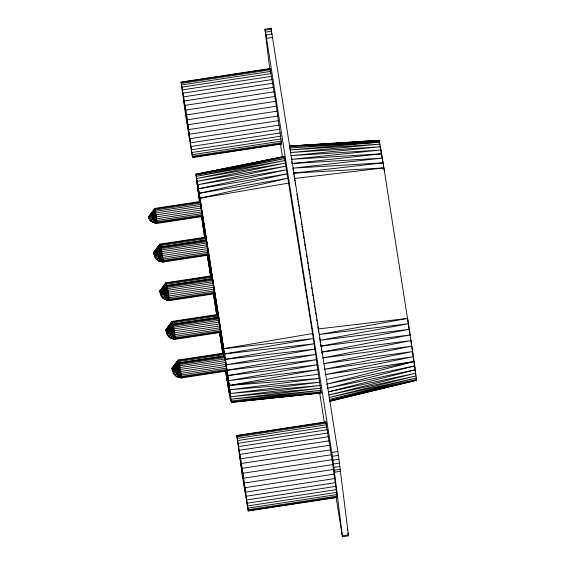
<?xml version="1.0" encoding="UTF-8"?>
<svg xmlns="http://www.w3.org/2000/svg" width="565" height="565" viewBox="0 0 565 565"><rect width="100%" height="100%" fill="white"/><g stroke="black" fill="none" stroke-linecap="round" stroke-linejoin="round"><path stroke-width="0.85" d="M181.061 82.066L186.316 119.801L192.552 157.543L281.617 143.99L276.356 106.248L270.127 68.506L181.061 82.066L185.793 110.041L190.031 140.763L183.583 98.854L185.829 111.715M192.552 157.543L186.542 114.879L275.6 101.319M242.766 478.159L236.756 435.495L325.814 421.935L332.051 459.677L337.305 497.412L248.247 510.972L243.515 482.997L239.278 452.275L245.726 494.184L243.48 481.324M248.247 510.972L242.985 473.237L236.756 435.495M270.127 68.506L270.19 69.792M325.814 421.935L325.885 423.22M229.637 388.861L230.499 396.333L226.946 369.206L231.417 402.365L321.118 393.007L313.377 338.583L284.365 156.583L195.921 174.295L199.516 201.705M199.607 201.571L196.839 180.327M201.267 208.019L155.975 214.912L151.003 221.296L155.41 211.303L154.881 208.414L148.482 217.045C149.104 221.198 153.419 223.119 157.183 223.38L202.468 216.487L200.165 201.521L200.215 202.03M159.083 250.104L160.439 247.025L159.937 244.137L153.511 252.767L154.831 255.811L160.439 247.025L205.724 240.132L205.194 237.244L205.25 237.752M207.355 246.651L162.063 253.544L157.091 259.935L161.498 249.935L160.969 247.046L154.57 255.677C155.191 259.829 159.507 261.757 163.271 262.012L208.556 255.119L206.253 240.153L206.437 241.651M164.493 290.276L166.527 285.657L165.997 282.768L159.598 291.406L160.919 294.443L166.527 285.657L211.811 278.764L211.282 275.875L211.465 277.373M213.443 285.283L168.151 292.183L163.179 298.567L167.586 288.574L167.056 285.678L160.658 294.316C161.279 298.461 165.594 300.389 169.359 300.651L214.644 293.758L212.341 278.785M171.598 326.598L172.615 324.296L172.113 321.407L165.686 330.038L167.007 333.082L172.615 324.296L217.899 317.396L217.37 314.507L217.744 317.396M219.531 323.922L174.239 330.815L169.267 337.199L173.674 327.206L173.144 324.317L166.746 332.947C167.367 337.1 171.682 339.021 175.447 339.283L220.731 332.389L218.429 317.424L218.478 317.933M177.685 365.237L178.702 362.928L178.201 360.039L171.774 368.67L173.095 371.714L178.702 362.928L223.987 356.035L223.486 353.146L178.173 360.039L178.222 360.548M225.619 362.553L180.327 369.446L175.355 375.838L179.762 365.838L179.232 362.949L172.834 371.586C173.455 375.732 177.77 377.66 181.535 377.914L226.819 371.021L225.322 360.654L224.545 356.056L179.232 362.949L179.282 363.457M201.846 211.889L156.562 218.782L156.809 220.491L155.636 222.963L154.16 222.78L156.562 218.782L155.41 211.303L200.695 204.41M207.934 250.528L162.649 257.421L162.897 259.123L161.724 261.595L160.248 261.411L162.649 257.421L161.498 249.935L206.783 243.042M214.022 289.16L168.737 296.053L168.984 297.762L167.812 300.227L166.336 300.05L168.737 296.053L167.586 288.574L212.871 281.674M220.11 327.792L174.825 334.685L175.072 336.394L173.9 338.866L172.424 338.682L174.825 334.685L173.674 327.206L218.959 320.313M226.198 366.431L180.913 373.324L181.16 375.026L179.988 377.498L178.512 377.314L180.913 373.324L179.762 365.838L225.047 358.945M156.562 218.782L152.486 222.215L155.975 214.912M160.093 261.065L158.574 260.846L162.063 253.544M168.151 292.183L164.662 299.485L167.706 299.923M174.239 330.815L170.75 338.117L172.268 338.336M178.356 376.968L176.838 376.749L180.327 369.446M200.462 203.012L155.177 209.912L149.803 220.089L155.41 211.303M154.831 255.811L160.206 245.634L205.49 238.734M206.55 241.651L161.265 248.544L155.891 258.721L161.498 249.935M160.919 294.443L166.294 284.266L211.585 277.373M212.638 280.282L167.353 287.175L161.978 297.352L167.586 288.574M167.007 333.082L172.382 322.898L217.673 316.005M218.726 318.914L173.441 325.814L168.066 335.991L173.674 327.206M173.095 371.714L178.469 361.536L223.761 354.643M224.814 357.553L179.529 364.446L174.154 374.623L179.762 365.838M151.003 221.296L155.679 213.005L200.971 206.112M157.091 259.935L161.767 251.644L207.058 244.751M163.179 298.567L167.854 290.276L213.146 283.383M169.267 337.199L173.942 328.908L219.234 322.015M175.355 375.838L180.03 367.547L225.322 360.654M155.177 209.912L148.948 218.641L154.902 208.414L148.482 217.045L149.718 215.999M160.206 245.634L153.977 254.363L159.937 244.137L153.511 252.767L155.361 251.206M161.265 248.544L155.036 257.273L160.99 247.046L154.57 255.677L157.035 253.593M166.294 284.266L160.065 293.002L166.025 282.768L159.598 291.406L161.449 289.838M167.353 287.175L161.124 295.912L167.078 285.678L160.658 294.316L163.052 291.717M172.382 322.898L166.152 331.634L172.113 321.407L165.686 330.038L168.08 327.446M173.441 325.814L167.212 334.544L173.165 324.317L166.746 332.947L169.14 330.356M178.469 361.536L172.24 370.266L178.201 360.039L171.774 368.67L173.01 367.631M179.529 364.446L173.3 373.183L179.253 362.949L172.834 371.586L174.069 370.541M148.948 218.641L155.008 208.923L200.293 202.03M153.977 254.363L160.036 244.645L205.321 237.752M155.036 257.273L161.096 247.555L206.38 240.662M160.065 293.002L166.124 283.284L211.409 276.384M161.124 295.912L167.184 286.194L212.468 279.294M166.152 331.634L172.212 321.916L217.497 315.023M167.212 334.544L173.271 324.826L218.556 317.933M172.24 370.266L178.3 360.548L223.585 353.655M173.3 373.183L179.359 363.457L224.644 356.564M152.486 222.215L156.279 216.882L201.564 209.989M160.333 260.719L158.574 260.846L162.367 255.514L207.652 248.621M178.597 376.622L176.838 376.749L180.631 371.417L225.915 364.524M153.32 210.957L148.482 217.045L150.276 215.096M158.885 246.001L153.511 252.767L156.505 249.525M159.944 248.911L154.57 255.677L158.758 251.135M163.363 286.667L159.598 291.406L163.786 286.865M164.436 285.311L165.997 282.768L211.31 275.875M160.658 294.316L167.056 285.678L212.369 278.785M165.686 330.038L172.085 321.407L217.398 314.507M166.746 332.947L172.657 325.504M177.685 361.226L171.774 368.67L174.769 365.428M178.745 364.135L172.834 371.586L174.034 370.287M154.16 222.78L156.809 220.491L202.093 213.598M208.181 252.23L162.897 259.123L160.248 261.411L163.144 261.503L161.618 261.284M214.269 290.869L168.984 297.762L166.336 300.05L167.784 300.093M220.357 329.501L175.072 336.394L172.424 338.682L175.32 338.774L175.418 339.283L173.9 338.866L175.263 337.785L220.555 330.892M226.445 368.133L181.16 375.026L178.512 377.314L180.68 377.385M158.574 260.846L162.649 257.421M168.737 296.053L164.662 299.485L168.455 294.153L213.739 287.253M174.825 334.685L170.75 338.117L174.543 332.785L219.827 325.892M176.838 376.749L180.913 373.324M322.008 353.768L321.753 352.087L411.023 340.589L322.636 357.956L411.864 346.161L323.498 363.719L412.662 351.564L324.324 369.291L413.418 356.713L325.094 374.609L414.11 361.515L326.471 384.207L414.731 365.908L407.605 318.399L318.187 328.971L317.77 326.365M328.399 391.827L415.268 369.814L414.731 365.908L327.05 388.374L415.268 369.814L416.518 380.189L329.494 401.362M329.416 401.334L416.518 380.189L329.473 400.733L416.476 379.461L329.353 399.448L416.334 378.034L329.134 397.52L416.08 375.923L328.816 394.984L415.72 373.168L328.406 391.863M196.98 180.864L225.393 359.983L224.538 353.916L313.377 338.583L223.719 348.711L200.003 198.216L288.115 178.265L199.226 193.308L200.307 199.678M199.226 193.308L287.401 173.808L198.499 188.788L199.629 196.38M196.09 174.931L284.365 156.583L195.921 174.295L198.499 188.788L286.738 169.74L197.835 184.755L286.137 166.131L197.256 181.294L285.608 163.038L196.761 178.469L285.163 160.495L196.373 176.329L284.802 158.56L196.09 174.931L284.534 157.247M326.676 379.426L414.11 361.515M224.213 168.921L195.871 174.437L284.294 156.576L284.329 157.232M225.929 168.589L232.801 167.254M234.517 166.922L238.811 166.082M245.683 164.747L247.399 164.415M254.271 163.08L255.987 162.741M321.753 352.087L410.169 334.939L320.856 346.183L320.595 344.502M320.856 346.183L409.307 329.296L319.952 340.307L408.446 323.752L319.055 334.551L407.605 318.399M225.371 359.319L315.002 349.099L226.212 364.806L315.807 354.425L227.031 370.273L227.829 375.598L316.591 359.679L227.031 370.273L225.371 359.319L314.182 343.795L224.538 353.916M225.477 370.555L230.252 399.653L231.417 402.365L321.146 392.781L231.445 402.082L321.082 391.891L231.353 401.03L320.913 390.366L231.142 399.222L320.652 388.219L230.824 396.701L320.298 385.492L230.4 393.523L319.854 382.215L229.87 389.737L319.324 378.444L229.263 385.429L318.067 369.658L228.578 380.69L317.353 364.785L227.829 375.598M415.529 374.171L415.565 373.536M200.003 198.216L288.87 183.053M223.719 348.711L312.586 333.541M269.682 68.492L264.943 29.168L271.031 28.25L338.428 455.348L348.527 535.832L342.439 536.75L336.076 497.045M264.943 29.168L265.197 30.192L271.235 29.267M265.197 30.192L265.536 32.163L271.574 31.237M265.536 32.163L266.002 34.945L272.04 34.027M266.002 34.945L266.546 38.356L272.584 37.438M181.174 82.384L270.24 68.824M181.386 83.352L270.444 69.792M181.683 84.934L270.748 71.381M182.078 87.123L271.136 73.563M182.544 89.863L271.61 76.303M183.088 93.119L272.153 79.559M183.696 96.827L272.761 83.274M184.36 100.937L273.418 87.377M185.059 105.365L274.124 91.805M185.793 110.041L274.851 96.481M187.298 119.808L276.356 106.248M188.039 124.731L277.104 111.171M188.766 129.576L277.825 116.016M189.459 134.251L278.517 120.691M190.101 138.679L279.166 125.119M190.695 142.783L279.753 129.223M191.217 146.49L280.275 132.93M191.662 149.746L280.727 136.186M192.029 152.494L281.088 138.934M192.305 154.676L281.363 141.116M192.481 156.258L281.547 142.698M192.439 157.225L281.631 143.665M196.797 180.447L196.853 181.217M197.016 182.629L199.883 202.411M197.545 183.851L197.976 185.419M197.962 186.238L199.014 192.566M200.285 200.526L224.686 355.42M200.194 201.521L154.881 208.414L154.93 208.923M202.291 214.99L156.999 221.883L155.636 222.963L157.155 223.38L156.809 220.491M202.418 215.978L155.636 222.963L157.183 223.38L157.056 222.871M202.899 224.015L203.845 231.735L201.811 216.24M204 231.714L204.488 236.099L201.571 216.395M205.222 237.244L159.909 244.137L159.959 244.645M206.281 240.153L160.969 247.046L161.018 247.555M208.379 253.621L163.087 260.522L161.724 261.595L163.243 262.012L162.897 259.123M208.506 254.61L161.724 261.595L163.271 262.012M210.794 275.847L208.033 259.314L210.639 275.868M214.467 292.26L169.175 299.153L167.812 300.227L169.331 300.651L168.984 297.762M214.594 293.242L167.812 300.227L169.359 300.651L169.232 300.142M218.457 317.424L173.144 324.317L173.194 324.826M220.682 331.881L173.9 338.866L175.418 339.283L175.072 336.394M226.798 369.227L226.254 364.595M226.643 369.531L181.351 376.424L179.988 377.498L181.506 377.914L181.16 375.026M226.77 370.513L179.988 377.498L181.535 377.914M225.612 370.859L229.552 393.876L230.647 396.305M226.297 375.216L227.123 379.433M228.677 382.032L228.253 377.999M226.968 379.454L227.744 383.324M229.192 385.662L228.832 382.004M227.596 383.345L228.316 386.778M228.161 386.799L228.811 389.73M228.663 389.751L229.228 392.11M229.079 392.131L229.552 393.876M229.404 393.897L229.778 394.984M229.63 395.006L229.906 395.422M236.742 435.813L325.927 422.253M237.074 436.78L326.139 423.22M237.378 438.362L326.443 424.802M237.766 440.552L326.831 426.992M238.239 443.292L327.297 429.732M238.783 446.548L327.841 432.988M239.391 450.256L328.449 436.696M240.047 454.366L329.113 440.806M240.754 458.794L329.812 445.234M241.481 463.462L330.546 449.909M266.546 38.356L331.796 452.459L337.835 451.541M242.237 468.307L331.295 454.747M331.796 452.459L332.389 456.266L338.428 455.348M242.985 473.237L332.051 459.677M342.439 536.75L332.99 460.207L339.028 459.289M333.555 464.013L339.593 463.095M243.734 478.159L332.792 464.6M334.049 467.425L340.088 466.506M244.454 483.004L333.52 469.444M334.438 470.214L340.476 469.296M334.692 472.185L340.73 471.267M245.146 487.68L334.212 474.12M245.796 492.101L334.854 478.548M246.382 496.211L335.448 482.651M246.905 499.919L335.97 486.359M247.357 503.175L336.415 489.615M247.717 505.915L336.782 492.362M247.993 508.105L337.058 494.545M248.176 509.687L337.234 496.127M250.726 510.259L253.318 509.863M255.048 509.602L256.778 509.333M258.509 509.072L260.239 508.811M265.423 508.02L268.022 507.624M269.752 507.363L271.475 507.095M277.528 506.176L279.258 505.915M280.989 505.647L282.719 505.385M284.449 505.124L286.18 504.856M288.772 504.467L290.502 504.199M292.232 503.938L293.962 503.676M295.686 503.408L297.416 503.147M303.469 502.229L305.199 501.96M306.929 501.699L308.66 501.438M310.39 501.176L312.12 500.908M314.712 500.512L316.442 500.251M318.173 499.99L319.903 499.721M321.626 499.46L323.357 499.199M329.409 498.274L331.139 498.012M332.87 497.751L334.6 497.49M248.261 510.654L337.319 497.094M342.383 535.733L348.421 534.808M229.263 385.429L318.731 374.235M294.471 178.484L383.889 167.904L409.23 329.339M293.623 173.158L383.084 162.819L383.889 167.904L293.623 173.158L293.871 174.677M292.077 163.539L381.622 153.8L383.084 162.819L292.825 168.158L382.328 158.094L292.077 163.539L291.801 161.873M289.831 146.06L379.341 140.883L289.4 148.058L379.609 142.168L381.622 153.8L291.385 159.365L380.994 150L290.763 155.693L380.443 146.766L290.226 152.557L379.977 144.139L289.767 150L379.609 142.168L379.179 140.304L289.824 146.06M331.825 143.778L334.452 143.595M339.713 143.22L342.341 143.037M347.595 142.67L351.974 142.359M355.477 142.112L359.856 141.801M363.359 141.554L369.489 141.123M371.247 140.996L377.378 140.565M289.753 146.074L379.179 140.304L379.186 141.292M289.125 146.759L379.341 140.883M271.031 28.25L271.292 31.011M202.447 216.487L202.171 214.99M208.534 255.119L208.429 254.61M220.71 332.389L220.202 329.501M223.458 353.146L223.832 356.035M224.517 356.056L224.566 356.564M226.798 371.021L226.523 369.531M348.527 535.832L348.273 534.808M153.242 222.32L154.768 222.539M229.757 395.443L230.499 396.333M281.617 143.99L281.292 142.698M337.305 497.412L336.987 496.127M336.422 493.083L336.684 494.545M347.927 532.837L348.16 534.151M214.114 290.869L214.347 292.26M382.696 160.983L380.097 146.342L380.097 147.19M382.816 161.731L384.172 170.213M292.96 168.992L293.228 170.658M294.111 176.202L294.351 177.721M347.2 528.346L347.468 530.055M201.67 211.889L201.938 213.598M207.758 250.528L208.026 252.23M160.439 247.025L160.714 248.734M294.605 179.352L294.881 181.09M295.156 182.827L295.566 185.44M296.936 194.141L297.211 195.878M297.487 197.616L297.762 199.36M298.03 201.098L298.306 202.835M298.581 204.579L298.857 206.317M299.132 208.054L299.408 209.799M299.676 211.536L300.093 214.149M300.361 215.887L300.637 217.624M301.463 222.843L301.738 224.588M302.007 226.325L302.282 228.062M302.558 229.807L302.833 231.544M303.108 233.281L303.377 235.026M303.652 236.763L303.928 238.501M304.203 240.245L304.478 241.982M304.754 243.72L305.164 246.333M305.439 248.07L305.707 249.815M306.534 255.034L306.809 256.771M307.078 258.509L307.353 260.253M307.628 261.99L307.904 263.728M308.179 265.472L308.455 267.21M308.723 268.947L308.998 270.692M309.274 272.429L309.549 274.166M309.959 276.779L310.234 278.517M310.51 280.261L310.785 281.999M311.605 287.218L311.88 288.955M312.155 290.7L312.424 292.437M312.699 294.174L312.975 295.919M313.25 297.656L313.526 299.394M313.801 301.138L314.069 302.875M314.486 305.488L314.754 307.226M315.03 308.963L315.305 310.708M315.581 312.445L315.856 314.182M316.125 315.927L316.4 317.664M316.675 319.402L316.951 321.146M317.226 322.883L317.502 324.621M318.434 330.567L318.681 332.156M280.438 143.976L282.5 157.049M319.734 393.304L324.261 422.076M207.475 254.787L208.181 259.293M213.535 293.277L216.974 315.065M219.58 331.62L223.013 353.408M225.76 370.838L226.445 375.195M213.386 293.299L216.819 315.086M219.566 332.517L222.864 353.429M207.327 254.808L210.646 276.44M213.393 293.864L216.685 314.783M219.432 332.213L222.73 353.125M319.571 337.842L319.825 339.487M225.823 365.159L226.021 366.431M213.747 288.524L213.344 285.939M219.637 325.892L219.933 327.792M409.357 330.137L410.105 335.017M320.08 341.147L320.341 342.828M207.235 254.709L207.475 256.291M321.238 348.711L321.499 350.399M332.389 456.266L332.99 460.207M225.393 359.983L226.099 364.616M225.421 362.553L225.619 363.867M207.157 246.651L207.461 248.621M201.069 208.019L201.267 209.333M410.847 339.911L414.908 368.09M219.051 322.015L219.333 323.922M212.963 283.383L213.153 284.654M204.636 236.071L204.982 238.366M204.113 234.129L204.714 237.625M206.628 243.042L206.875 244.751M200.54 204.41L200.787 206.112M201.663 216.261L202.75 224.037M229.348 385.641L229.68 388.035M218.613 318.914L218.803 320.313M205.378 238.734L205.568 240.132M212.391 279.294L212.525 280.282M415.014 368.881L415.437 372.3M270.374 71.374L270.557 72.836M271.504 32.749L271.716 34.493M284.456 158.532L284.689 160.46"/></g></svg>
